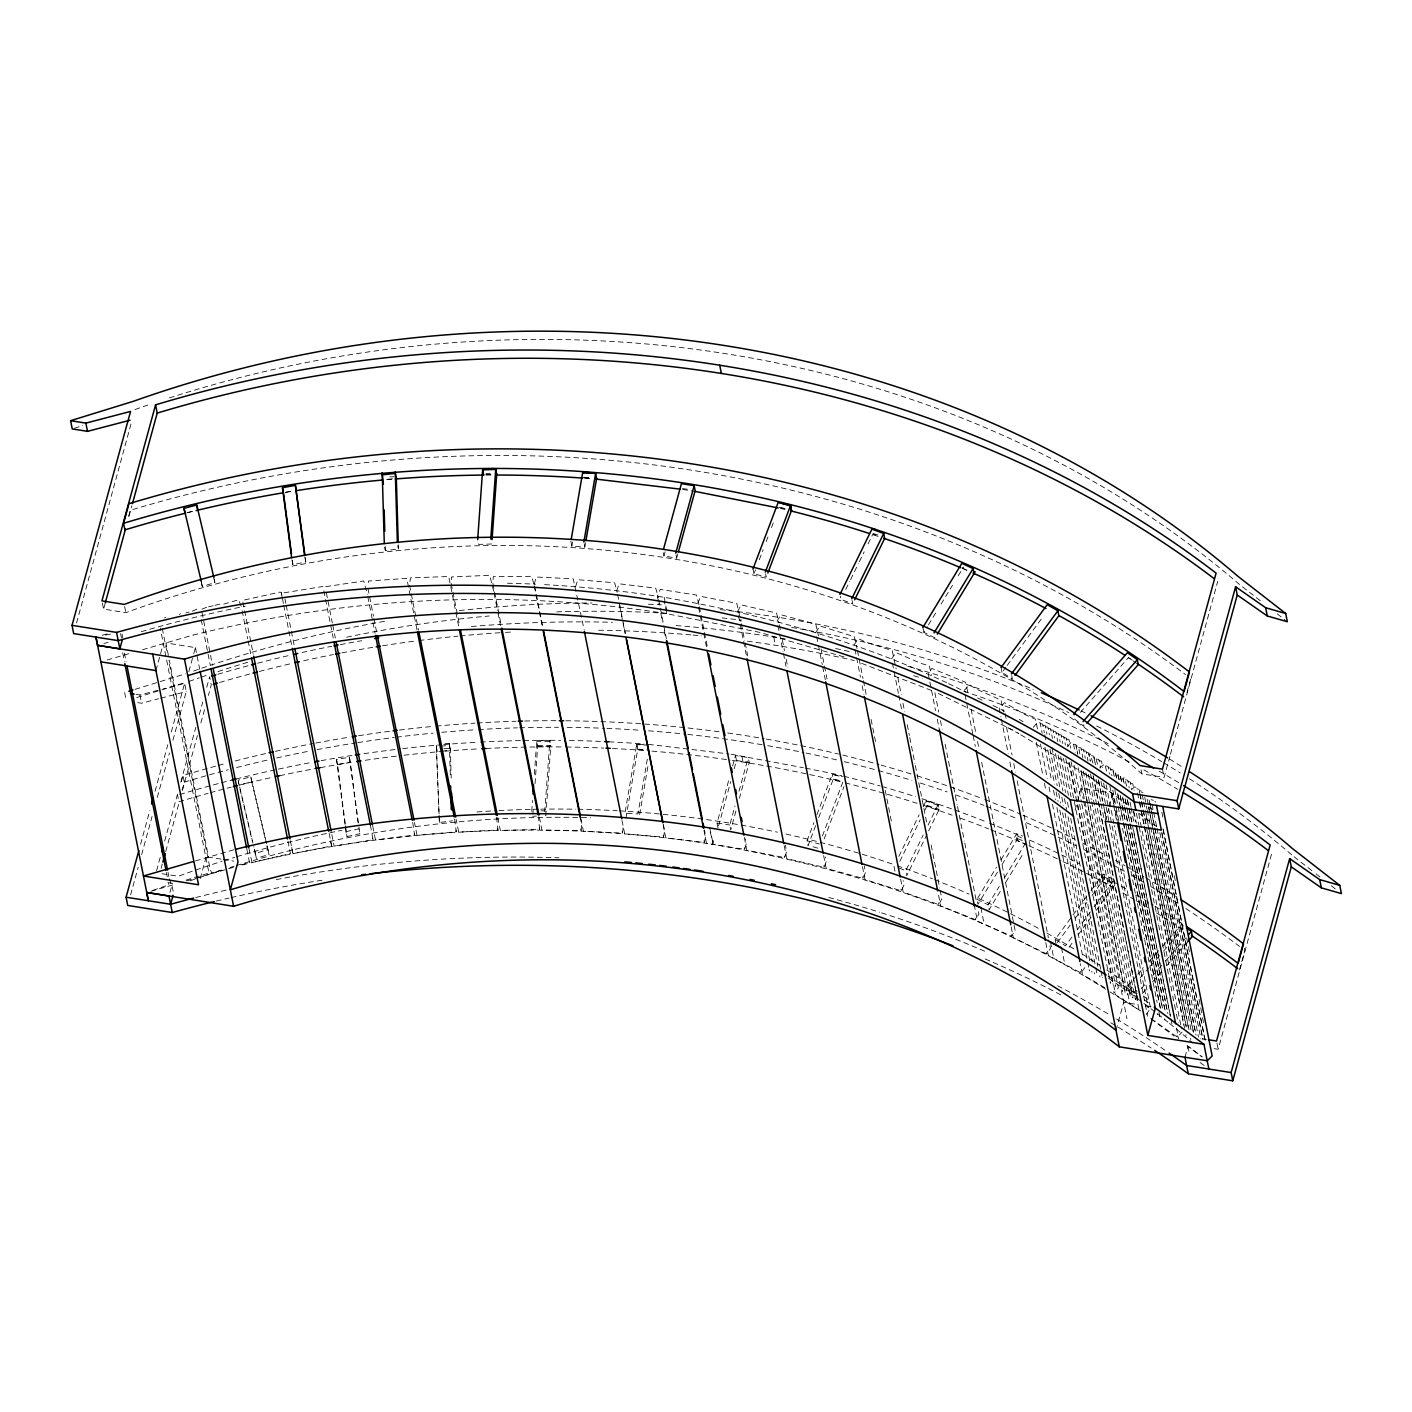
<?xml version="1.0" encoding="UTF-8"?>
<svg xmlns="http://www.w3.org/2000/svg" width="1412" height="1412" viewBox="0 0 1412 1412"><rect width="100%" height="100%" fill="white"/><g stroke="black" fill="none" stroke-linecap="round" stroke-linejoin="round"><path stroke-width="0.75" stroke-dasharray="5 3.75" d="M497.765 817.513L500.342 830.397L539.578 829.532L538.519 816.824M531.742 811.335L532.518 800.463M534.371 774.341L536.772 740.559L549.833 740.612L550.768 746.224L537.672 746.648L536.684 741.706L549.78 741.282M532.871 814.106L533.348 807.576M535.042 783.642L537.743 745.518L536.772 740.559M537.743 745.518L550.804 745.554L545.826 815.854L544.838 810.912L549.833 740.612M539.384 817.195L541.943 830.097L581.091 830.591L581.62 824.343L580.332 817.883M534.283 584.091L536.172 577.031L573.237 578.814L584.127 629.681M580.861 818.36L583.421 831.244L622.445 833.115L623.257 826.867M585.592 542.72L584.85 547.026L571.86 546.215L572.601 541.943M643.272 744.53L636.759 744.248L624.951 813.153L637.924 813.947L647.49 758.173M625.922 818.095L637.747 749.19L636.759 744.248M639.654 814.6L648.108 765.251M575.584 586.704L577.808 579.697L614.661 582.768L617.185 592.299M621.968 820.425L624.739 833.857L663.534 837.087L664.628 830.856L663.34 824.414M616.638 590.745L619.18 583.809L655.768 588.186L658.257 597.735M663.216 825.014L665.793 837.898L704.323 842.505L705.7 836.292L704.412 829.85M703.953 830.503L706.529 843.388L744.724 849.353L746.383 843.176L745.536 838.887M76.566 622.992L131.034 423.882M128.633 516.157L130.239 510.279A1106.037 950.77 -11.2 0 1 1185.551 674.601M1169.877 756.32L1164.106 777.394L1141.849 773.864A950.258 816.86 -11.2 0 0 125.862 612.649L103.588 609.119L105.318 602.783M128.969 516.368L131.845 505.831M155.938 670.576L163.298 643.695M140.582 844.252L149.849 810.364M155.055 791.302L167.816 744.706M171.293 731.998L184.619 683.284L163.333 688.862M188.855 671.618L193.232 655.609M193.779 653.615L195.421 647.614L165.91 642.937L168.928 658.08M130.628 894.855L138.164 867.321M141.641 854.613L152.072 816.489M157.279 797.427L169.458 752.949M172.935 740.241L186.26 691.527L184.619 683.284M156.591 870.639L160.633 855.884M164.657 841.128L177.93 792.644M180.807 782.107L195.809 727.321M199.268 714.666L202.728 702.029M206.752 687.273L209.647 676.719L211.27 684.961L208.394 695.498M181.389 781.436L182.995 775.559A1106.037 950.77 -11.2 0 1 216.354 765.975M182.166 789.996L184.301 782.142L182.995 775.559M161.109 868.345L162.274 864.126M165.733 851.471L179.571 800.886M182.448 790.349L197.433 735.546M200.892 722.909L204.934 708.153M169.969 892.419L171.946 885.183L173.588 893.408M200.239 878.564L205.887 857.896M677.848 553.875L676.683 558.075L663.958 556.063L665.123 551.845M718.02 827.926L717.049 822.984L729.157 778.718M732.616 766.081L735.493 755.544L748.219 757.556L749.207 762.498L739.394 798.327M713.642 840.705L712.636 844.358A1044.527 897.891 -11.2 0 0 241.064 865.238M718.602 825.826L730.71 781.56M734.169 768.905L736.482 760.486L735.493 755.544M735.934 810.982L730.745 829.956L729.775 825.014L734.964 806.04M738.988 791.285L748.219 757.556M1075.079 810.153L1081.098 788.161L1111.632 792.997L1114.633 808.141M1105.243 821.202L1108.702 808.564M1109.285 806.464L1112.744 793.826L1114.456 802.475M1186.998 692.286L1190.757 678.554M1170.46 754.202L1217.726 581.373M1116.027 1030.354L1123.687 1002.361L1137.948 1004.62M1184.968 1057.253L1187.951 1046.398L1201.983 1056.864M1239.454 970.026L1244.819 950.435L1243.831 945.493M1214.126 1048.622L1218.168 1049.257L1271.788 853.236M697.74 603.171L700.881 596.393L736.799 603.33L740.894 621.545M744.318 837.422L746.877 850.324L784.684 857.613L786.625 851.507L785.337 845.047M737.646 611.502L741.106 604.848L776.582 613.037L778.912 622.674M784.225 845.77L786.784 858.672L824.131 867.286L826.355 861.232L825.508 856.943M765.639 573.766L766.292 577.067L753.973 573.854L755.491 569.83M759.303 559.752L763.133 549.692M766.187 541.643L768.463 535.589M771.517 527.541L773.811 521.505M815.659 825.596L808.035 845.717L807.046 840.775L813.912 822.667M816.966 814.6L832.233 774.341L842.593 776.741M818.713 817.53L833.204 779.283L832.233 774.341M822.419 835.957L842.999 781.666M824.167 838.887L843.97 786.608M777.041 621.262L780.801 614.714L815.783 624.157L818.501 635.965M823.62 855.531L826.197 868.415L863.014 878.37L865.521 872.387L864.232 865.927M815.871 632.417L819.913 625.975L854.348 636.671L857.013 648.496M862.45 866.668L865.009 879.57L901.262 890.813L904.033 884.9L903.168 880.611M845.77 589.492L849.636 581.567M850.606 579.591L858.355 563.759M859.326 561.764L864.179 551.88M868.045 543.955L872.898 534.054L878.793 536.242M898.844 856.413L919.194 814.83M923.077 806.923L926.219 800.498L938.203 804.434L939.192 809.376L928.072 832.074M899.832 861.355L920.183 819.79M925.019 809.888L927.19 805.44L926.219 800.498M927.119 834.051L906.769 875.634L905.78 870.692L923.219 835.057M928.072 825.155L938.203 804.434M854.048 644.931L858.39 638.63L865.98 642.248L892.225 650.544L896.126 668.847M900.644 879.199L903.203 892.084L938.821 904.615L941.857 898.809L940.145 890.213M891.537 658.804L896.143 652.644L921.03 663.428L929.343 665.758L931.461 675.483M938.556 895.226L940.692 905.957L975.621 919.759L978.904 914.041L978.057 909.734M935.026 637.836L923.907 632.382L927.331 626.716M928.478 624.828L936.491 611.643M941.08 604.089L952.518 585.239M958.254 575.814L963.655 566.9M997.419 872.192L977.969 904.245L976.98 899.303L996.448 867.25M1001.02 859.714L1016.746 833.821L1022.623 836.028M1002.008 864.656L1017.717 838.763L1016.746 833.821M1000.243 891.343L989.088 909.716L988.1 904.774L999.255 886.401M1004.832 877.205L1026.03 842.311M1005.821 882.147L1023.665 852.76M931.549 690.486L858.355 662.069M974.209 904.58L977.422 921.171L1011.61 936.209L1015.14 930.596L981.375 760.803M179.589 614.626L180.295 613.567M185.925 612.914L189.102 612.049M192.261 611.202L197.415 608.925M964.184 690.539L969.32 684.679L976.327 689.091L1001.037 700.123L1003.491 712.036M1011.204 926.943L1013.339 937.692L1046.716 953.947L1050.51 948.44L1048.798 939.845M223.784 604.124L238.628 599.782L241.275 606.419M1011.733 675.607L1012.404 678.907L1002.043 672.412L1005.891 667.188M1007.18 665.44L1043.097 616.567M1056.105 944.293L1055.135 939.351L1071.814 916.653M1073.085 914.905L1089.764 892.225M1091.052 890.478L1103.107 874.081L1114.015 879.8L1093.859 907.21M1057.394 942.545L1070.225 925.089M1075.362 918.118L1086.905 902.409M1092.041 895.42L1104.096 879.023L1103.107 874.081M1071.937 937.056L1065.478 945.828L1055.135 939.351M1077.091 930.031L1092.57 908.975M1069.043 947.258L1072.908 941.998M1078.08 934.973L1090.982 917.429M1096.136 910.405L1115.003 884.742L1104.096 879.023M1045.798 942.581L1048.375 955.483L1080.886 972.939L1084.928 967.555M1033.319 727.374L1037.591 722.132L1040.026 722.503L1042.162 733.234M284.024 592.811L322.977 586.492M1080.409 712.389L1128.4 657.657L1136.678 663.428M1138.125 998.319L1128.647 990.889L1127.659 985.947L1136.395 975.992M1137.843 974.333L1143.667 967.714M1149.492 961.078L1161.123 947.805M1162.57 946.146L1181.491 924.578L1184.792 926.89M1128.647 990.889L1134.471 984.27M1140.278 977.633L1149.015 967.679M1150.462 966.02L1162.111 952.747M1163.559 951.088L1182.462 929.52L1181.491 924.578M1141.426 988.488L1147.144 981.975M1152.863 975.463L1164.282 962.437M1165.712 960.813L1185.692 938.009M1142.414 993.43L1146.703 988.541M1152.404 982.028L1160.982 972.268M1166.683 965.755L1186.68 942.951M1067.56 746.366L1070.931 742.535L1073.332 742.994L1075.203 752.772M1146.244 1014.54L1150.586 1008.256L1114.262 825.579M325.713 586.668L363.766 580.985L367.385 594.593M1099.701 767.863L1104.625 763.98L1106.99 772.329M1151.151 1018.705L1177.308 1037.114L1182.021 1032.154M1131.965 789.308L1134.436 786.908L1136.766 787.543M105.6 635.065L111.195 634.023M152.778 890.407L168.858 884.83L168.522 883.188M201.298 582.291L202.287 586.474L214.871 582.574L214.218 579.273M267.962 849.495L268.933 854.437L256.349 858.355L255.378 853.413L267.962 849.495L250.806 776.865L238.081 780.201L253.895 847.129M74.324 428.295L82.69 425.7M135.111 689.338L185.29 673.842M136.752 697.581L184.831 682.72M185.978 880.117L208.976 873.022L160.262 628.022M102.246 635.276L108.547 633.458M103.906 643.519L108.106 642.301M107.118 660.004L132.093 652.75M142.488 649.732L193.073 635.047M195.491 860.914L235.663 849.247M150.943 891.272L176.147 883.965M186.613 880.929L236.845 866.333M164.445 617.856L165.698 617.503M222.037 870.039L211.482 872.898L209.7 866.933L168.681 660.622M241.064 864.885L249.536 862.608L246.623 848.03M187.108 512.715L193.479 511.038M136.117 694.386L139.929 694.986L161.215 689.409M137.758 702.629L141.571 703.229L158.585 698.763M160.721 698.216L186.26 691.527M250.806 776.865L251.777 781.807L239.052 785.143L238.399 781.842M206.629 607.284L201.386 609.366L212.488 665.246M208.535 606.825L213.018 605.783M214.942 605.324L222.619 603.524M291.913 559.77L292.902 564.712L305.786 561.923L305.221 557.581M345.975 831.633L358.86 828.844L359.848 833.786L346.964 836.575L345.975 831.633L336.515 759.585L349.47 757.203L359.848 833.786M290.36 840.74L292.919 853.625L331.626 845.964L330.426 839.875M285.595 492.258L292.072 491.076M345.234 823.478L337.503 764.527L350.441 762.145M1040.22 723.685L1042.656 724.056L1044.368 732.652M1042.868 725.221L1045.286 725.591L1046.998 734.205M1045.498 726.774L1047.916 727.145L1049.416 734.787M1048.128 728.327L1050.563 728.698L1052.469 738.476M1050.757 729.88L1053.193 730.251L1054.676 737.876M1053.405 731.434L1055.823 731.804L1057.747 741.582M1056.035 732.987L1058.453 733.357L1060.165 741.953M1058.665 734.54L1061.1 734.911L1062.812 743.506M1061.312 736.093L1063.73 736.464L1065.442 745.059M1063.942 737.646L1066.36 738.017L1068.072 746.613M1066.572 739.2L1069.008 739.57L1070.702 748.166M370.403 825.049L373.033 839.787L334.097 846.106L331.538 833.221M1073.491 744.177L1075.891 744.636L1077.603 753.231M1078.609 747.477L1081.01 747.936L1082.863 757.714M1081.151 749.119L1083.551 749.578L1085.263 758.173M1083.71 750.76L1086.11 751.219L1087.981 761.015M1086.269 752.419L1088.67 752.861L1090.382 761.456M1091.37 755.702L1093.771 756.161L1095.483 764.757M1096.489 759.003L1098.889 759.444L1100.601 768.04M1099.03 760.644L1101.448 761.103L1102.719 767.546M384.682 547.309L385.335 550.609L398.396 548.986L398.272 544.714M439.397 822.49L436.273 744.512L439.397 822.49L452.458 820.849M412.692 822.419L414.599 835.057L375.504 840.016L372.503 824.979M1105.702 765.886L1108.085 766.416L1109.461 774.058M1108.173 767.616L1110.556 768.163L1111.932 775.806M1110.644 769.363L1113.027 769.893L1114.297 776.353M1125.47 779.777L1127.835 780.324L1129.229 787.967M1127.941 781.524L1130.306 782.054L1131.7 789.696M1130.412 783.254L1132.777 783.801L1134.065 790.243M387.612 479.303L394.16 478.615M440.703 746.242L449.404 745.307L450.393 750.249L439.503 751.413M454.629 819.084L456.27 831.756L417.052 835.357L414.475 822.472M1136.819 788.743L1139.149 789.361M1141.584 792.397L1142.961 792.291M1151.115 799.704L1153.445 800.322M532.73 816.277L536.436 816.065M496.6 817.23L497.942 829.921L458.688 832.162L456.111 819.26M389.73 476.85L394.089 476.709M444.992 743.7L449.351 743.559L450.34 748.501L451.205 778.065M443.792 748.731L450.34 748.501M485.869 473.567L490.229 473.408M485.781 474.714L492.329 474.503M491.764 543.991L478.668 544.414L477.68 539.472M541.008 810.806L544.838 810.912M583.685 477.327L590.198 477.591M637.747 749.19L644.26 749.472M583.615 477.733L591.557 478.068M648.62 745.165L636.688 744.653L637.677 749.595L649.591 750.107M717.049 822.984L729.775 825.014M946.622 682.684C857.19 640.677 761.192 614.167 664.011 597.276L663.481 597.205A1044.686 898.032 -11.2 0 0 544.238 584.621M844.041 656.933L759.162 632.258L666.764 613.69L664.311 601.318M682.42 488.605L688.844 489.382M682.578 489.435L695.304 491.447M648.443 744.336L728.821 753.937M730.992 754.202L803.375 767.722M736.482 760.486L749.207 762.498M221.154 859.131L208.517 857.137L169.352 660.251M223.255 859.467L233.792 861.143M1146.085 1005.909L1154.222 1007.197M162.08 873.71L178.283 876.27A950.258 816.86 -11.2 0 1 222.002 861.285M1202.371 1038.773L1206.413 1039.409M167.781 882.588L175.865 883.877M779.142 507.402L785.443 508.655M805.493 768.146L833.151 773.652A1106.037 950.77 -11.2 0 1 841.728 775.735M833.204 779.283L839.505 780.536M807.046 840.775L819.366 844.005M781.154 507.808L785.266 508.973M834.227 774.729L842.452 777.059M835.216 779.671L841.375 781.418M873.128 533.577L879.252 535.307M927.19 805.44L939.192 809.376M812.977 846.741L818.501 848.383M1017.717 838.763L1023.612 840.97M899.197 868.045L905.78 870.692M976.98 899.303L988.1 904.774M966.567 570.024L962.825 568.277L961.837 563.335M1021.529 837.828L1015.899 835.198L1016.887 840.14L1024.388 843.652M948.564 683.637L965.949 692.198M977.563 697.916L983.352 700.758M993.024 705.523L1004.62 711.224M938.292 693.468L1013.039 730.233M1007.903 727.692L1018.917 733.622L1014.751 731.081M283.406 603.471L281.27 592.722L280.141 592.069L242.564 600.382L253.242 654.109M1104.784 987.676L1082.474 974.527L1080.339 963.778M1019.358 719.414L1023.082 721.673M1020.788 734.752L1090.876 777.518L1130.112 806.782M1107.996 976.169L1135.777 993.448L1139.06 1009.915L1107.555 990.377M1105.702 989.247C987.059 913.705 851.365 867.868 713.166 844.429L709.353 827.891M1074.585 719.026L1084.063 726.439L1083.41 723.156M1083.992 773.317L1093.188 779.247M1127.659 985.947L1137.154 993.377M1135.777 993.448L1126.582 987.517L1129.865 1004.003M1140.825 1011.063L1115.586 994.789L1076.703 799.227M1149.315 807.082L1152.88 809.747M1138.796 813.259L1159.623 828.809M1144.161 999.696L1150.868 1004.691M1150.798 1018.67L1174.131 1036.09M1200.112 1062.477L1205.371 1066.413M1154.875 801.416L1155.828 802.157M1187.051 1045.321L1202.194 1056.917M1260.281 600.7L1240.001 584.903A1052.805 905.004 -11.2 0 0 165.91 399.049M1277.189 613.849L1285.644 620.433M1294.063 856.784L1314.343 872.563M1316.037 873.887L1321.12 877.823M1331.251 885.712L1336.334 889.666M169.299 878.741L171.346 884.618M213.865 578.302L214.871 582.574M251.777 781.807L266.427 843.758M266.921 845.894L268.933 854.437M254.389 849.23L255.378 853.413M240.04 789.326L252.395 841.623M254.372 849.989L256.349 858.355M1162.464 769.152L1164.106 777.394M1216.95 1043.08L1218.168 1049.257M1161.882 812.253L1163.153 818.695M1174.307 875.775L1175.596 882.235M1186.715 938.097L1187.986 944.557M1188.41 946.711L1189.698 953.153M1199.053 999.237L1200.341 1005.679M1200.765 1007.833L1202.089 1015.475M1202.53 1017.628L1203.801 1024.071M1163.347 829.762L1205.23 1040.379M1162.958 828.826L1205.266 1041.579M1161.811 832.233L1202.847 1038.561M1161.864 833.433L1202.883 1039.762M1159.852 832.568L1200.888 1038.879M1151.963 803.993L1156.622 826.444M1157.046 828.579L1198.506 1037.061M1149.968 803.11L1151.257 809.57M1151.68 811.706L1196.123 1035.225M1149.156 800.022L1154.275 825.808M1154.716 827.962L1195.735 1034.29M1147.162 799.139L1149.297 809.888M1149.721 812.041L1193.74 1033.408M1141.02 769.734L1141.849 773.864M1148.486 806.799L1193.352 1032.454M1144.779 797.321L1146.95 809.27M1147.338 810.206L1191.357 1031.572M1143.243 799.792L1141.531 791.197L1139.202 790.561L1140.914 799.157M1143.667 801.928L1144.956 808.388M1145.379 810.541L1148.38 825.579M1148.803 827.732L1188.975 1029.754M1146.279 816.03L1188.586 1028.801M1140.013 793.668L1141.284 800.11M1141.726 802.263L1145.997 823.743M1147.709 832.339L1186.592 1027.918M1141.337 801.31L1142.608 807.752M1143.049 809.906L1146.032 824.961M1146.456 827.097L1186.204 1026.983M1139.766 802.581L1144.038 824.078M1144.461 826.214L1184.633 1028.236M1137.56 793.05L1140.667 808.088M1141.09 810.223L1183.821 1025.147M1187.951 1046.398L1189.575 1054.623M1138.76 813.894L1181.509 1028.801M1136.395 813.347L1138.866 825.049M1139.29 827.185L1144.408 852.989M1144.514 854.172L1146.12 861.585M1146.226 862.785L1147.832 870.18M1148.256 872.334L1154.769 905.763M1155.104 906.716L1158.511 923.907M1158.617 925.107L1160.223 932.502M1160.329 933.703L1161.935 941.098M1162.358 943.251L1170.583 985.276M1170.919 986.229L1172.295 993.871M1172.719 996.025L1174.007 1002.467M1174.431 1004.62L1176.037 1012.016M1176.461 1014.169L1178.173 1022.765M1133.924 811.6L1136.395 823.302M1133.342 811.053L1135.477 821.802M1176.514 1028.112L1178.649 1038.861M1176.99 1035.455L1177.308 1037.114M1126.758 786.237L1124.376 777.888L1122.999 778.047L1124.287 784.49M1130.077 802.228L1130.924 806.517M1131.03 807.717L1134.013 822.772M1124.181 783.289L1121.922 776.159L1120.528 776.3L1121.816 782.76M1127.606 800.48L1131.877 821.978M1133.589 830.574L1170.76 1017.558M1127.27 799.545L1128.559 805.987M1128.982 808.141L1170.442 1016.605M1170.866 1018.758L1172.154 1025.2M1121.71 781.56L1119.451 774.411L1118.057 774.57L1119.345 781.012M1125.135 798.751L1126.423 805.193M1126.847 807.346L1129.829 822.384M1130.253 824.537L1167.865 1013.675M1125.223 799.951L1126.088 804.24M1127.8 812.835L1129.512 821.431M1129.935 823.584L1167.547 1012.722M1119.239 779.812L1116.98 772.682L1115.586 772.841L1116.874 779.283M1122.664 797.021L1124.376 805.617M1124.799 807.752L1165.394 1011.927M1122.752 798.204L1124.04 804.663M1124.464 806.799L1127.464 821.855M1127.888 824.008L1164.635 1008.821M1116.768 778.083L1114.509 770.934L1113.115 771.093L1114.403 777.535M1120.193 795.274L1121.905 803.869M1122.328 806.023L1125.311 821.06M1125.752 823.214L1162.5 1008.044M1120.281 796.474L1124.993 820.107M1126.705 828.703L1162.164 1007.091M1117.722 793.544L1119.857 804.275M1120.281 806.428L1123.281 821.484M1123.705 823.62L1160.452 1008.45M1117.81 794.727L1122.946 820.531M1123.37 822.667L1160.134 1007.497M1114.827 789.643L1120.899 820.937M1122.522 828.332L1135.442 894.008M1135.76 894.961L1144.408 939.139M1144.744 940.092L1157.134 1002.414M1158.934 1012.21L1159.799 1016.516L1159.693 1015.316M1112.78 790.067L1118.869 821.343M1116.186 811.141L1117.898 819.79M1115.074 810.312L1117.227 821.131M1109.885 786.184L1113.309 803.375M1113.733 805.511L1116.821 821.766M1106.143 784.737L1113.839 823.425M1103.584 783.095L1148.185 1007.797L1148.027 1006.597M1097.618 764.245L1095.306 757.15L1093.929 757.344L1095.218 763.804M1101.025 781.454L1147.656 1016.252M1098.483 779.795L1102.754 801.292M1103.178 803.446L1106.178 818.483M1098.624 780.995L1102.472 800.339M1104.184 808.935L1106.32 819.666M1092.923 763.115L1090.205 753.849L1088.828 754.061L1090.099 760.503M1096.083 779.336L1100.619 801.787M1101.06 803.94L1104.043 818.995M1093.365 776.512L1108.332 851.736M1108.755 853.872L1110.044 860.332M1110.467 862.467L1111.738 868.927M1112.179 871.063L1124.146 931.249M1124.57 933.403L1137.966 1001.214L1129.847 960.372M1093.1 775.541L1129.423 958.236M1090.541 773.9L1135.407 999.572L1135.266 998.372M1088.405 774.411L1132.865 997.913L1132.706 996.731M1085.863 772.752L1091.264 799.51M1091.688 801.663L1130.306 996.272L1130.147 995.089M1079.88 753.92L1078.45 746.277L1076.05 745.836L1077.762 754.432M1083.304 771.111L1127.747 994.63L1127.588 993.43M1081.027 770.423L1125.188 992.989L1080.745 769.469M1078.186 767.828L1122.646 991.33L1122.487 990.147M1081.098 788.161L1083.251 798.98M1083.675 801.133L1126.97 1018.829M1074.126 765.357L1081.398 801.892M1081.821 804.028L1118.357 987.906L1114.086 993.148L1113.768 991.489M1071.073 761.65L1115.727 986.353L1115.515 985.17M1069.431 762.692L1076.279 797.074M1068.866 762.251L1113.08 984.799L1112.885 983.617M1065.795 758.544L1110.45 983.246L1110.238 982.064M1063.377 758.173L1071.055 796.862M1060.73 756.62L1068.425 795.309M1058.1 755.067L1065.583 792.573M1067.507 802.351L1068.778 808.811M1070.72 818.378L1100.831 969.991M1101.06 970.962L1102.543 978.587L1102.331 977.404M1055.47 753.531L1062.954 791.02M1064.436 798.662L1066.572 809.394M1068.072 816.824L1097.777 966.285M1051.975 747.672L1059.882 787.331M1061.806 797.109L1063.518 805.705M1065.019 813.118L1095.359 965.702M1095.783 967.855L1097.283 975.48M1049.981 749.242L1057.253 785.778M1058.753 793.403L1060.677 802.969M1062.583 812.747L1092.306 962.013M1044.792 734.787L1046.08 741.247M1047.775 749.843L1054.623 784.225M1056.105 791.85L1058.047 801.416M1059.741 810.011L1090.099 962.613M1044.933 747.319L1051.552 780.518M1053.476 790.296L1055.399 799.863M1056.9 807.487L1087.452 961.06M1087.664 962.243L1089.376 970.838L1089.164 969.656M1037.485 728.998L1035.508 719.22L1024.936 714.578L1004.62 702.646L999.219 708.33L1000.932 716.925M1040.485 744.036L1047.316 778.418M1049.028 787.031L1050.299 793.473M1052.452 804.222L1082.792 956.807M1036.32 742.412L1042.727 774.658M1044.439 783.254L1045.727 789.696M1080.568 971.279L1080.886 972.939M1061.524 947.823L1064.789 964.29M1001.073 667.47L1002.043 672.412M1005.026 713.289L1006.262 719.467M1050.493 941.91L1053.776 958.377M1006.491 727.074L1012.033 755.014M1013.745 763.61L1015.457 772.205M1017.169 780.801L1048.357 937.692M1001.355 719.079L1008.203 753.461M1009.898 762.056L1011.186 768.499M1046.38 952.306L1046.716 953.947M967.714 692.039L965.631 682.296L931.814 668.405L928.266 674.018L935.538 710.554M971.121 709.23L975.833 732.863M977.528 741.459L978.816 747.919M965.049 694.828L966.32 701.27M966.743 703.423L972.727 733.516M973.168 735.67L975.304 746.401M1011.274 934.567L1011.61 936.209M980.899 907.669L984.164 924.136M922.918 627.44L923.907 632.382M934.885 692.674L938.733 712.019M940.445 720.614L942.157 729.21M945.14 744.248L957.107 804.434M957.53 806.587L958.819 813.03M959.242 815.183L960.531 821.625M960.954 823.778L964.378 840.97M964.802 843.123L976.345 901.138M937.25 719.149L939.386 729.898M975.286 918.118L975.621 919.759M897.838 677.442L901.244 694.633M902.956 703.229L904.668 711.824M907.228 724.727L909.363 735.458M909.805 737.611L911.075 744.053M911.499 746.207L912.787 752.649M913.211 754.802L914.923 763.398M915.347 765.551L916.635 771.993M917.059 774.147L918.347 780.589M918.771 782.742L920.059 789.202M920.483 791.338L925.178 814.989M925.601 817.124L926.89 823.584M931.161 845.064L932.449 851.524M932.873 853.66L934.162 860.12M934.585 862.273L939.721 888.06M892.402 663.11L893.69 669.553M894.114 671.706L898.385 693.204M898.809 695.339L901.809 710.395M938.503 902.974L938.821 904.615M852.054 600.471L852.707 603.754L840.917 599.394L840.264 596.093M857.455 650.65L862.997 678.59M863.438 680.743L866.421 695.781M871.116 719.414L872.404 725.874M872.828 728.01L874.116 734.469M874.54 736.623L875.828 743.065M885.236 790.349L886.507 796.792M886.93 798.945L888.219 805.387M888.642 807.54L889.931 813.983M890.354 816.136L891.643 822.578M854.913 649.238L856.184 655.68M856.625 657.833L860.473 677.178M862.167 685.773L863.879 694.369M900.944 889.172L901.262 890.813M893.99 866.315L894.979 871.257M821.06 648.867L827.044 678.96M816.718 636.706L818.007 643.166M818.43 645.302L822.278 664.646M822.702 666.799L825.279 679.702M862.697 876.728L863.014 878.37M779.353 624.828L780.624 631.27M782.336 639.865L784.472 650.614M786.184 659.21L787.896 667.805M777.906 625.569L783.025 651.356M783.448 653.509L786.025 666.393M823.814 865.644L824.131 867.286M773.776 637.041L775.417 645.284M752.984 568.912L753.973 573.854M741.318 623.68L744.742 640.889M745.165 643.025L747.742 655.927M738.494 615.808L739.782 622.251M740.206 624.404L746.613 656.651M784.348 855.972L784.684 857.613M741.918 756.303L742.906 761.245M698.94 604.618L696.504 595.034L660.216 589.386L657.374 596.235L659.086 604.83M699.381 606.772L700.652 613.214M701.076 615.367L707.5 647.614M698.587 607.46L699.875 613.902M700.299 616.056L703.282 631.111M703.723 633.247L706.706 648.302M744.389 847.694L744.724 849.353M676.03 554.792L676.683 558.075M663.305 552.763L663.958 556.063M664.134 597.294L667.399 613.761M709.759 827.926L713.272 844.447M658.68 599.888L659.969 606.33M660.392 608.484L663.393 623.522M663.817 625.675L666.376 638.577M660.798 613.426L662.51 622.021M664.222 630.617L665.917 639.23M703.988 840.846L704.323 842.505M617.626 594.452L625.304 633.123M619.639 605.783L625.181 633.723M663.199 835.445L663.534 837.087M584.197 543.726L584.85 547.026M570.889 541.273L571.86 546.215M622.11 831.474L622.445 833.115M534.707 586.245L535.995 592.687M536.419 594.84L539.402 609.878M539.843 612.031L542.826 627.069M533.754 583.633L531.565 576.325L493.317 576.678L492.788 582.944L501.348 625.922M534.177 585.786L535.466 592.228M535.889 594.381L542.296 626.61M580.773 828.95L581.091 830.591M493.653 591.169L489.717 575.284L451.416 576.996L451.187 583.244L459.73 626.222M494.076 593.305L497.501 610.496M497.924 612.649L500.483 625.551M539.243 827.891L539.578 829.532M458.565 625.94L448.734 576.52L410.451 577.843L409.533 585.009L418.517 630.14M497.606 828.262L497.942 829.921M417.034 629.964L406.78 578.373L368.497 581.038L367.791 586.139M455.935 830.115L456.27 831.756M397.743 545.685L398.396 548.986M436.343 746.701L437.332 751.661M367.897 588.204L369.185 594.664M369.609 596.799L373.456 616.144M373.88 618.297L376.88 633.335M367.808 596.746L375.08 633.282M414.281 833.398L414.599 835.057M326.349 592.863L332.332 622.957M332.755 625.11L335.332 637.995M323.825 590.781L333.232 638.065M372.715 838.146L373.033 839.787M304.798 556.981L305.786 561.923M336.515 759.585L337.503 764.527M284.942 598.953L285.806 603.259M286.23 605.395L290.925 629.046M291.366 631.199L294.349 646.237M283.759 605.271L291.949 646.449M329.137 833.415L331.626 845.964M242.14 610.725L247.7 638.736M248.141 640.889L250.701 653.809M287.96 841.164L290.431 853.572L252.024 862.573L248.83 847.924M201.316 581.532L202.287 586.474M201.245 619.762L210.229 664.981M195.421 647.614L199.71 669.253M162.274 628.375L166.969 652.026M177.63 795.168L178.283 798.451M124.627 606.472L125.862 612.649M139.929 694.986L141.571 703.229M121.979 633.9L122.809 638.03M120.567 633.741L121.432 638.03M124.415 653.068L126.127 661.681M168.01 872.298L168.875 876.587M122.703 652.75L124.415 661.363M166.387 872.422L167.234 876.728M124.662 692.568L126.303 700.811M102.37 602.942L103.588 609.119M281.27 592.722L282.471 598.812M291.719 847.535L292.919 853.625M1099.701 975.851L1099.913 977.033M1094.441 972.762L1094.635 973.927M1091.794 971.209L1092.005 972.391M349.47 757.203L358.013 822.331M345.534 825.667L346.964 836.575M292.319 560.352L292.902 564.712M1145.485 1004.956L1145.626 1006.156M1164.635 1018.793L1164.741 1019.993M1157.222 1013.569L1157.328 1014.769M1190.687 1038.349L1190.722 1039.55M1185.921 1034.696L1185.956 1035.896M449.351 743.559L450.357 777.394M385.211 546.32L385.335 550.609M141.306 631.693A1044.686 898.032 -11.2 0 1 245.247 606.207M507.438 583.227A1044.686 898.032 -11.2 0 1 535.589 584.18M193.073 635.082A1044.527 897.891 -11.2 0 1 666.764 613.673M187.672 512.644A1106.037 950.77 -11.2 0 1 193.991 511.091M285.489 492.417A1106.037 950.77 -11.2 0 1 291.931 491.358M386.676 479.674A1106.037 950.77 -11.2 0 1 393.154 479.145M486.063 475.05A1106.037 950.77 -11.2 0 1 492.541 475.032M584.762 478.227A1106.037 950.77 -11.2 0 1 591.328 478.721M780.395 508.373A1106.037 950.77 -11.2 0 1 784.684 509.414M873.322 534.795A1106.037 950.77 -11.2 0 1 879.535 536.86M962.825 568.648A1106.037 950.77 -11.2 0 1 966.885 570.395M1128.206 657.48A1106.037 950.77 -11.2 0 1 1133.712 661.134M134.952 409.568A1052.805 905.004 -11.2 0 1 151.419 403.85M189.014 681.431A1052.805 905.004 -11.2 0 1 199.286 677.831M201.351 677.125A1052.805 905.004 -11.2 0 1 207.546 675.024M217.907 671.6A1052.805 905.004 -11.2 0 1 249.183 661.84M346.646 637.2A1052.805 905.004 -11.2 0 1 489.258 615.985M556.734 611.89A1052.805 905.004 -11.2 0 1 669.535 613.479M721.991 617.891A1052.805 905.004 -11.2 0 1 741.671 620.168M791.567 627.44A1052.805 905.004 -11.2 0 1 1068.831 712.566M1096.63 725.962A1052.805 905.004 -11.2 0 1 1161.794 761.65M1163.664 762.762A1052.805 905.004 -11.2 0 1 1180.308 772.982M1189.451 778.789A1052.805 905.004 -11.2 0 1 1292.421 855.372M219.584 682.49A1106.037 950.77 -11.2 0 1 250.93 673.683M259.331 671.459A1106.037 950.77 -11.2 0 1 290.96 663.658M303.651 660.763A1106.037 950.77 -11.2 0 1 333.409 654.515M341.933 652.856A1106.037 950.77 -11.2 0 1 374.039 647.137M382.617 645.761A1106.037 950.77 -11.2 0 1 416.981 640.819M419.135 640.536A1106.037 950.77 -11.2 0 1 457.947 636.141M460.118 635.929A1106.037 950.77 -11.2 0 1 503.307 632.523M505.461 632.399A1106.037 950.77 -11.2 0 1 514.109 631.905M598.582 630.229A1106.037 950.77 -11.2 0 1 690.839 634.888M693.01 635.082A1106.037 950.77 -11.2 0 1 701.746 635.894M747.389 641.172A1106.037 950.77 -11.2 0 1 854.189 660.498M913.67 675.73A1106.037 950.77 -11.2 0 1 922.124 678.166M963.866 691.262A1106.037 950.77 -11.2 0 1 1132.353 763.627M1143.844 769.858A1106.037 950.77 -11.2 0 1 1177.749 789.343M217.942 674.248A1106.037 950.77 -11.2 0 1 251.389 664.875M257.69 663.216A1106.037 950.77 -11.2 0 1 291.437 654.939M302.009 652.52A1106.037 950.77 -11.2 0 1 331.767 646.272M340.31 644.613A1106.037 950.77 -11.2 0 1 361.684 640.713M471.432 626.522A1106.037 950.77 -11.2 0 1 612.384 622.286M676.083 625.569A1106.037 950.77 -11.2 0 1 786.643 639.159M835.675 648.532A1106.037 950.77 -11.2 0 1 850.448 651.779M907.81 666.305A1106.037 950.77 -11.2 0 1 1109.391 744.3M1159.27 771.217A1106.037 950.77 -11.2 0 1 1179.814 783.342M216.354 901.068A1108.826 953.171 -11.2 0 1 229.044 898.085M231.144 897.591A1108.826 953.171 -11.2 0 1 324.972 879.8M985.135 958.96A1108.826 953.171 -11.2 0 1 1063.201 996.113M1110.785 1022.765A1108.826 953.171 -11.2 0 1 1151.133 1048.039M218.436 765.41A1106.037 950.77 -11.2 0 1 226.838 763.151M235.239 760.962A1106.037 950.77 -11.2 0 1 269.021 752.79M275.375 751.36A1106.037 950.77 -11.2 0 1 313.658 743.453M315.794 743.047A1106.037 950.77 -11.2 0 1 350.035 737.046M358.613 735.687A1106.037 950.77 -11.2 0 1 390.842 731.134M399.455 730.057A1106.037 950.77 -11.2 0 1 433.978 726.315M436.149 726.121A1106.037 950.77 -11.2 0 1 475.014 723.12M477.168 722.997A1106.037 950.77 -11.2 0 1 516.086 721.25M524.735 721.02A1106.037 950.77 -11.2 0 1 557.122 720.702M565.894 720.773A1106.037 950.77 -11.2 0 1 719.096 731.769M727.745 732.969A1106.037 950.77 -11.2 0 1 764.28 738.723M766.416 739.094A1106.037 950.77 -11.2 0 1 838.516 754.043M842.805 755.085A1106.037 950.77 -11.2 0 1 879.041 764.545M881.159 765.127A1106.037 950.77 -11.2 0 1 914.799 775.117M916.9 775.77A1106.037 950.77 -11.2 0 1 982.699 798.786M984.711 799.563A1106.037 950.77 -11.2 0 1 1020.947 814.336M1022.976 815.201A1106.037 950.77 -11.2 0 1 1055.135 829.674M1057.129 830.627A1106.037 950.77 -11.2 0 1 1074.92 839.222M1082.757 843.14A1106.037 950.77 -11.2 0 1 1107.908 856.272M1115.551 860.455A1106.037 950.77 -11.2 0 1 1125.064 865.75M1126.952 866.809A1106.037 950.77 -11.2 0 1 1143.879 876.605M1145.732 877.717A1106.037 950.77 -11.2 0 1 1177.096 897.132M184.301 782.142A1106.037 950.77 -11.2 0 1 228.144 769.752M236.563 767.563A1106.037 950.77 -11.2 0 1 268.209 759.868M276.681 757.944A1106.037 950.77 -11.2 0 1 308.557 751.272M317.1 749.631A1106.037 950.77 -11.2 0 1 355.63 742.941M357.783 742.606A1106.037 950.77 -11.2 0 1 394.301 737.452M396.454 737.17A1106.037 950.77 -11.2 0 1 433.131 733.128M441.779 732.316A1106.037 950.77 -11.2 0 1 476.321 729.722M478.492 729.58A1106.037 950.77 -11.2 0 1 517.41 727.833M519.563 727.78A1106.037 950.77 -11.2 0 1 558.428 727.304M567.2 727.356A1106.037 950.77 -11.2 0 1 604.671 728.292M606.86 728.38A1106.037 950.77 -11.2 0 1 639.812 730.198M648.567 730.816A1106.037 950.77 -11.2 0 1 685.667 734.187M687.838 734.417A1106.037 950.77 -11.2 0 1 765.586 745.324M767.74 745.695A1106.037 950.77 -11.2 0 1 803.975 752.631M806.093 753.073A1106.037 950.77 -11.2 0 1 839.822 760.644M844.111 761.668A1106.037 950.77 -11.2 0 1 876.111 769.964M878.229 770.546A1106.037 950.77 -11.2 0 1 911.94 780.412M920.289 783.025A1106.037 950.77 -11.2 0 1 947.223 791.955M955.447 794.832A1106.037 950.77 -11.2 0 1 984.005 805.37M986.035 806.164A1106.037 950.77 -11.2 0 1 1018.193 819.189M1026.312 822.667A1106.037 950.77 -11.2 0 1 1076.226 845.806M1084.063 849.724A1106.037 950.77 -11.2 0 1 1111.138 863.915M1113.044 864.938A1106.037 950.77 -11.2 0 1 1124.481 871.275M1132.053 875.564A1106.037 950.77 -11.2 0 1 1143.314 882.094M1150.762 886.524A1106.037 950.77 -11.2 0 1 1178.402 903.715M1185.798 908.534A1106.037 950.77 -11.2 0 1 1239.612 946.464M179.712 794.532A1106.037 950.77 -11.2 0 1 219.372 783.307M221.472 782.76A1106.037 950.77 -11.2 0 1 231.992 780.042M236.192 778.965A1106.037 950.77 -11.2 0 1 276.364 769.558M278.482 769.099A1106.037 950.77 -11.2 0 1 312.564 762.233M321.106 760.662A1106.037 950.77 -11.2 0 1 353.247 755.279M363.978 753.673A1106.037 950.77 -11.2 0 1 400.567 748.889M402.72 748.625A1106.037 950.77 -11.2 0 1 441.585 744.777M443.739 744.583A1106.037 950.77 -11.2 0 1 478.297 742.218M480.451 742.094A1106.037 950.77 -11.2 0 1 521.54 740.576M523.693 740.541A1106.037 950.77 -11.2 0 1 560.529 740.365M569.354 740.488A1106.037 950.77 -11.2 0 1 604.583 741.582M608.996 741.794A1106.037 950.77 -11.2 0 1 644.084 744M843.864 776.265A1106.037 950.77 -11.2 0 1 880.029 785.937M882.129 786.537A1106.037 950.77 -11.2 0 1 915.7 796.703M921.93 798.715A1106.037 950.77 -11.2 0 1 952.871 809.305M954.918 810.029A1106.037 950.77 -11.2 0 1 987.429 822.331M989.441 823.125A1106.037 950.77 -11.2 0 1 1021.67 836.557M1029.736 840.122A1106.037 950.77 -11.2 0 1 1059.688 854.013M1061.665 854.966A1106.037 950.77 -11.2 0 1 1079.333 863.738M1089.058 868.733A1106.037 950.77 -11.2 0 1 1119.698 885.342M1121.605 886.418A1106.037 950.77 -11.2 0 1 1127.253 889.648M1136.642 895.102A1106.037 950.77 -11.2 0 1 1153.339 905.145M1155.175 906.292A1106.037 950.77 -11.2 0 1 1182.797 923.96M178.936 801.751A1106.037 950.77 -11.2 0 1 208.111 793.315M210.194 792.732A1106.037 950.77 -11.2 0 1 231.197 787.155M239.616 785.037A1106.037 950.77 -11.2 0 1 271.316 777.553M279.805 775.7A1106.037 950.77 -11.2 0 1 316.006 768.428M320.295 767.651A1106.037 950.77 -11.2 0 1 354.571 761.88M365.284 760.274A1106.037 950.77 -11.2 0 1 401.873 755.473M404.026 755.226A1106.037 950.77 -11.2 0 1 442.891 751.36M445.045 751.184A1106.037 950.77 -11.2 0 1 479.603 748.819M486.081 748.466A1106.037 950.77 -11.2 0 1 564.041 746.983M566.247 747.001A1106.037 950.77 -11.2 0 1 603.701 748.078M612.508 748.484A1106.037 950.77 -11.2 0 1 645.39 750.584M651.938 751.113A1106.037 950.77 -11.2 0 1 730.163 760.097M732.316 760.415A1106.037 950.77 -11.2 0 1 764.51 765.675M766.645 766.045A1106.037 950.77 -11.2 0 1 843.035 782.336M845.17 782.866A1106.037 950.77 -11.2 0 1 917.006 803.287M923.236 805.299A1106.037 950.77 -11.2 0 1 952.129 815.165M960.319 818.113A1106.037 950.77 -11.2 0 1 988.735 828.915M990.747 829.726A1106.037 950.77 -11.2 0 1 1027.018 844.923M1029.03 845.806A1106.037 950.77 -11.2 0 1 1061.012 860.596M1062.989 861.549A1106.037 950.77 -11.2 0 1 1115.321 888.748M1122.911 893.002A1106.037 950.77 -11.2 0 1 1134.207 899.497M1136.078 900.591A1106.037 950.77 -11.2 0 1 1149.103 908.357M1156.481 912.876A1106.037 950.77 -11.2 0 1 1184.121 930.561M224.102 860.632A950.258 816.86 -11.2 0 1 234.621 857.349M236.739 856.696A950.258 816.86 -11.2 0 1 341.916 830.309M476.974 811.953A950.258 816.86 -11.2 0 1 496.759 810.682M498.948 810.576A950.258 816.86 -11.2 0 1 538.484 809.2M540.672 809.164A950.258 816.86 -11.2 0 1 575.761 809.217M577.949 809.252A950.258 816.86 -11.2 0 1 617.309 810.753M619.48 810.876A950.258 816.86 -11.2 0 1 777.43 832.18M786.043 834.068A950.258 816.86 -11.2 0 1 818.025 841.764M820.143 842.311A950.258 816.86 -11.2 0 1 895.173 865.026M897.22 865.732A950.258 816.86 -11.2 0 1 932.485 878.829M934.532 879.641A950.258 816.86 -11.2 0 1 969.038 894.114M979.01 898.614A950.258 816.86 -11.2 0 1 1039.338 928.902M1046.892 933.103A950.258 816.86 -11.2 0 1 1075.256 949.746M1082.757 954.388A950.258 816.86 -11.2 0 1 1099.418 965.084M1106.726 969.938A950.258 816.86 -11.2 0 1 1137.048 991.295M1144.038 996.501A950.258 816.86 -11.2 0 1 1150.939 1001.761M190.249 880.788A950.258 816.86 -11.2 0 1 221.543 870.198M229.944 867.533A950.258 816.86 -11.2 0 1 234.163 866.227M236.263 865.574A950.258 816.86 -11.2 0 1 590.534 817.76M1108.349 978.181A950.258 816.86 -11.2 0 1 1142.184 1002.132M1143.932 1003.438A950.258 816.86 -11.2 0 1 1167.9 1022.076M1169.595 1023.435A950.258 816.86 -11.2 0 1 1192.681 1042.886M193.532 671.035A1052.805 905.004 -11.2 0 1 385.811 621.121M459.394 610.584A1052.805 905.004 -11.2 0 1 592.034 602.995M648.443 604.212A1052.805 905.004 -11.2 0 1 661.416 604.865M720.349 609.649A1052.805 905.004 -11.2 0 1 1033.319 689.391M1081.151 710.924A1052.805 905.004 -11.2 0 1 1085.104 712.848M1169.454 759.021A1052.805 905.004 -11.2 0 1 1182.338 767.051M195.756 897.555A1108.826 953.171 -11.2 0 1 227.403 889.842M276.24 879.588A1108.826 953.171 -11.2 0 1 558.993 857.808M828.791 897.502A1108.826 953.171 -11.2 0 1 879.464 912.205M881.547 912.876A1108.826 953.171 -11.2 0 1 987.465 952.429M1057.676 985.841A1108.826 953.171 -11.2 0 1 1110.997 1015.634M1116.574 1018.987A1108.826 953.171 -11.2 0 1 1167.353 1051.852M937.762 805.352L925.972 800.975L926.96 805.917L938.733 810.294L937.762 805.352M1111.932 882.641L1101.307 876.517L1102.295 881.459L1112.921 887.583L1111.932 882.641"/><path stroke-width="1.5" d="M477.68 539.472L482.622 469.843L495.718 469.419L496.706 474.361M490.776 539.049L495.771 468.731L491.429 468.555M492.064 539.631L496.742 473.691M532.977 793.932L533.595 785.231M571.26 539.137L582.697 472.385L589.21 472.649L595.635 473.426L596.623 478.368L585.945 540.584M583.862 542.067L595.635 473.426L582.626 472.791M1237.247 594.999L1267.288 615.985L1287.338 621.739L1285.697 613.496L1265.646 607.742L1235.606 586.757L1237.247 594.999L1178.72 808.935L1134.189 801.857A1108.826 953.171 -11.2 0 0 118.202 640.642L73.671 633.582L72.03 625.339L130.557 411.421L85.867 423.123L70.6 420.688L72.241 428.93L87.509 431.348L130.063 420.211M155.585 404.856L101.946 600.877L124.221 604.407A950.258 816.86 -11.2 0 1 1140.208 765.622L1162.464 769.152L1216.103 573.131A1106.037 950.77 -11.2 0 0 155.585 404.856L157.209 413.098L132.428 503.731M123.568 523.287L128.933 503.696A1106.037 950.77 -11.2 0 1 1189.451 671.971L1184.086 691.562A1106.037 950.77 -11.2 0 0 123.568 523.287L124.874 529.888A1106.037 950.77 -11.2 0 1 185.554 513.156M105.318 602.783L125.509 529.023M95.91 637.024L97.534 645.266L119.844 648.885L122.314 639.83M214.236 901.58A1108.826 953.171 -11.2 0 0 172.264 912.523L127.733 905.445L126.092 897.22L138.835 850.606M151.578 804.01L153.326 797.656M161.78 851.665L162.927 847.447M162.839 862.008L165.151 853.589M126.092 897.22L170.623 904.28L173.094 895.226M663.552 549.021L681.431 483.663L694.157 485.693L695.145 490.635L678.413 551.757M675.713 553.133L694.157 485.693M1178.72 808.935L1177.078 800.692L1235.606 586.757M1208.866 1069.025L1203.959 1044.315L1147.832 1035.402L1155.334 1008.027L1118.322 821.96M1154.716 1050.422A1108.826 953.171 -11.2 0 1 1188.251 1073.738L1232.782 1080.798L1231.14 1072.555L1289.668 858.62L1319.708 879.605L1339.759 885.377L1341.4 893.602L1321.35 887.848L1291.309 866.862L1289.668 858.62M1232.782 1080.798L1291.309 866.862M752.984 568.912L778.171 502.46L790.579 505.443L791.55 510.385L767.81 573.043M765.304 572.125L790.579 505.443M839.928 594.452L872.157 528.617L876.217 529.782M851.718 598.812L883.7 533.489L871.91 529.112M854.648 599.8L884.671 538.431L883.7 533.489M922.918 627.44L961.837 563.335L973.08 568.595L974.068 573.537M934.038 632.894L973.08 568.595M937.25 634.164L975.162 571.754M974.209 904.58L980.899 907.669M1001.073 667.47L1047.245 604.654L1057.87 610.778L1058.859 615.72L1014.981 675.395M1011.416 673.965L1057.87 610.778M1083.092 721.497L1137.348 659.633L1127.429 652.715L1073.597 714.084L1074.514 714.666M1086.922 723.191L1138.319 664.575L1137.348 659.633M1188.551 934.762L1191.41 931.496L1186.451 928.037M1188.11 941.327L1192.381 936.456L1191.41 931.496M70.6 420.688L133.31 401.326A1052.805 905.004 -11.2 0 1 1238.359 576.661L1285.697 613.496M128.845 691.28L133.028 689.974M193.409 861.514L143.459 876.022L198.545 884.777L152.672 654.091M184.99 513.262L184.019 508.32L196.745 504.984L213.9 577.632M291.631 557.581L282.453 487.705L295.408 485.34L304.939 555.41M595.705 479.056L680.407 489.17M72.03 625.339L116.561 632.417A1108.826 953.171 -11.2 0 1 1132.548 793.615L1177.078 800.692M95.928 637.112L97.587 645.337L184.478 659.139A917.571 788.761 -11.2 0 1 1070.155 799.686L1158.087 813.63M100.87 661.822L155.938 670.576M130.381 693.468L134.211 694.086M1208.443 1039.744L1216.526 1041.015L1270.165 845.011A1106.037 950.77 -11.2 0 0 1183.503 785.584M148.348 900.75L146.689 892.419L233.615 906.292A917.571 788.761 -11.2 0 1 1119.31 1046.839L1207.242 1060.783L1212.167 1055.982L1162.976 807.629M97.587 645.337L146.742 892.508L168.981 896.038L172.264 912.523M1231.14 1072.555L1186.609 1065.495A1108.826 953.171 -11.2 0 0 1169.118 1053.07M695.304 491.447L778.277 507.949M780.165 502.866L790.455 505.761L791.444 510.703M1050.493 941.91L1061.524 947.823M1106.143 975.039C986.529 898.297 849.547 851.577 709.883 827.944L709.353 827.891A1044.527 897.891 -11.2 0 0 235.663 849.283M1154.222 1007.197L1203.959 1044.315M1339.759 885.377L1292.421 848.541A1052.805 905.004 -11.2 0 0 1189.628 771.729M146.689 892.419L148.331 900.662M184.019 508.32L201.316 581.532M1265.646 607.742L1267.288 615.985M1319.708 879.605L1321.35 887.848M1156.446 805.387L1161.37 830.115L1105.243 821.202L1147.832 1035.402M1132.548 793.615L1135.83 810.1M1184.968 1057.253L1188.251 1073.738M1136.342 826.091L1175.649 1023.824M1117.651 823.284L1121.093 840.599M1123.246 851.418L1125.399 862.238M1128.841 879.552L1130.994 890.354M1134.436 907.669L1135.283 911.993M1138.725 929.308L1140.878 940.127M1144.32 957.442L1145.185 961.766M1149.915 985.558L1150.78 989.883M1070.155 799.686L1119.31 1046.839M1046.998 796.156L1079.915 961.625M1011.61 770.652L1045.374 940.445M976.151 750.707L1010.763 924.789M939.386 729.898L974.439 906.133M902.656 714.684L937.692 890.919M864.32 696.522L900.203 877.046M825.702 681.837L862.026 864.515M786.872 670.7L823.196 853.377M719.714 365.178L721.355 373.421M747.054 658.786L783.801 843.617M708.771 654.056L710.907 664.805M713.042 675.554L715.196 686.285M717.331 697.034L720.738 714.225M722.873 724.974L725.009 735.723M731.434 767.969L732.281 772.258M735.705 789.449L736.552 793.756M741.265 817.389L742.112 821.696M707.13 650.438L743.895 835.269M666.799 640.73L688.173 748.183M689.038 752.472L692.445 769.664M693.31 773.97L702.276 819.101M703.141 823.408L703.988 827.697M666.358 641.366L703.529 828.35M626.593 639.583L662.916 822.261M626.045 638.03L662.793 822.861M584.356 631.288L621.739 818.801M543.691 631.376L580.438 816.207M543.161 630.917L580.332 817.883M482.622 469.843L483.61 474.785M501.772 628.075L538.943 815.059M501.348 629.84L538.096 814.671M460.594 630.529L497.342 815.359M459.43 630.246L496.177 815.077M396.331 478.368L395.342 473.426L382.281 474.838L383.393 484.069M418.94 632.276L455.688 817.107M417.458 632.117L454.205 816.93M377.304 635.488L414.051 820.319M375.504 635.435L412.269 820.266M336.18 642.301L372.503 824.979M334.079 642.372L370.403 825.049M282.453 487.705L283.106 491.005M294.773 648.39L331.114 831.068M292.319 648.355L328.731 831.403M253.683 656.245L290.007 838.94M251.565 658.116L287.536 839.01M196.745 504.984L197.715 509.926M213.353 669.553L248.83 847.924M211.094 669.288L246.623 848.03M200.151 671.406L238.01 861.814L230.35 889.825A917.571 788.761 -11.2 0 1 1116.027 1030.354M184.478 659.139L233.615 906.292M85.867 423.123L87.509 431.348M126.992 665.97L167.587 870.145M124.838 663.516L165.963 870.269M116.561 632.417L119.844 648.885M295.408 485.34L304.515 554.81M283.441 492.664L291.472 553.786M451.646 793.032L452.158 810.153M450.604 785.954L451.293 809.5M396.278 476.621L398.219 542.561M395.289 471.679L397.354 541.908M384.152 509.838L384.77 531.3M382.211 472.632L384.293 543.514M187.761 675.624A917.571 788.761 -11.2 0 1 1073.438 816.154M157.209 413.098A1106.037 950.77 -11.2 0 1 1214.267 578.726M196.109 510.579A1106.037 950.77 -11.2 0 1 283.353 492.77M296.22 490.67A1106.037 950.77 -11.2 0 1 382.352 480.045M395.307 478.968A1106.037 950.77 -11.2 0 1 483.91 475.067M496.847 475.032A1106.037 950.77 -11.2 0 1 582.574 478.068M791.108 510.985A1106.037 950.77 -11.2 0 1 869.174 533.436M883.665 538.272A1106.037 950.77 -11.2 0 1 960.795 567.783M972.956 573.06A1106.037 950.77 -11.2 0 1 1045.957 608.537M1059.353 615.826A1106.037 950.77 -11.2 0 1 1124.534 655.044M1137.366 663.587A1106.037 950.77 -11.2 0 1 1183.662 696.84M213.353 684.343A1106.037 950.77 -11.2 0 1 217.501 683.108M253.03 673.118A1106.037 950.77 -11.2 0 1 257.231 672.006M295.196 662.687A1106.037 950.77 -11.2 0 1 299.415 661.716M335.544 654.091A1106.037 950.77 -11.2 0 1 339.815 653.262M376.174 646.802A1106.037 950.77 -11.2 0 1 380.463 646.096M1183.291 792.697A1106.037 950.77 -11.2 0 1 1268.329 850.606M211.712 676.101A1106.037 950.77 -11.2 0 1 215.859 674.865M251.389 664.875A1106.037 950.77 -11.2 0 1 255.59 663.781M293.555 654.444A1106.037 950.77 -11.2 0 1 297.791 653.474M333.903 645.849A1106.037 950.77 -11.2 0 1 338.174 645.019M374.533 638.559A1106.037 950.77 -11.2 0 1 378.822 637.871M1117.192 748.289A1106.037 950.77 -11.2 0 1 1153.604 767.987M361.49 874.787A1108.826 953.171 -11.2 0 1 365.796 874.275M370.103 873.763A1108.826 953.171 -11.2 0 1 953.082 945.846M269.021 752.79A1106.037 950.77 -11.2 0 1 273.257 751.837M352.188 736.693A1106.037 950.77 -11.2 0 1 356.477 736.023M392.995 730.851A1106.037 950.77 -11.2 0 1 397.301 730.322M518.257 721.179A1106.037 950.77 -11.2 0 1 522.581 721.073M559.276 720.72A1106.037 950.77 -11.2 0 1 563.688 720.738M1180.785 899.515A1106.037 950.77 -11.2 0 1 1243.513 943.834L1238.148 963.443A1106.037 950.77 -11.2 0 0 1186.468 926.413M231.992 780.042A1106.037 950.77 -11.2 0 1 236.192 778.965M314.7 761.845A1106.037 950.77 -11.2 0 1 318.971 761.05M355.4 754.961A1106.037 950.77 -11.2 0 1 359.689 754.308M604.583 741.582A1106.037 950.77 -11.2 0 1 608.996 741.794M233.298 786.625A1106.037 950.77 -11.2 0 1 237.516 785.566M275.552 776.618A1106.037 950.77 -11.2 0 1 279.805 775.7M316.006 768.428A1106.037 950.77 -11.2 0 1 320.295 767.651M356.706 761.545A1106.037 950.77 -11.2 0 1 360.995 760.909M481.774 748.695A1106.037 950.77 -11.2 0 1 486.081 748.466M605.907 748.166A1106.037 950.77 -11.2 0 1 610.302 748.378M1191.428 935.468A1106.037 950.77 -11.2 0 1 1237.724 968.703M1041.315 692.78A1052.805 905.004 -11.2 0 1 1079.156 709.971M1091.035 715.76A1052.805 905.004 -11.2 0 1 1167.6 757.891M170.623 904.28A1108.826 953.171 -11.2 0 1 193.656 898.085M624.81 861.849A1108.826 953.171 -11.2 0 1 631.358 862.45M635.735 862.856A1108.826 953.171 -11.2 0 1 642.266 863.509M648.814 864.197A1108.826 953.171 -11.2 0 1 655.345 864.921M659.686 865.415A1108.826 953.171 -11.2 0 1 666.199 866.209M672.712 867.021A1108.826 953.171 -11.2 0 1 679.207 867.868M683.549 868.451A1108.826 953.171 -11.2 0 1 690.027 869.351M694.351 869.968A1108.826 953.171 -11.2 0 1 702.964 871.257M728.733 875.493A1108.826 953.171 -11.2 0 1 733.022 876.252M750.09 879.429A1108.826 953.171 -11.2 0 1 754.361 880.276M771.34 883.753A1108.826 953.171 -11.2 0 1 775.576 884.671M596.623 478.368L595.529 478.244L596.623 478.368"/></g></svg>
